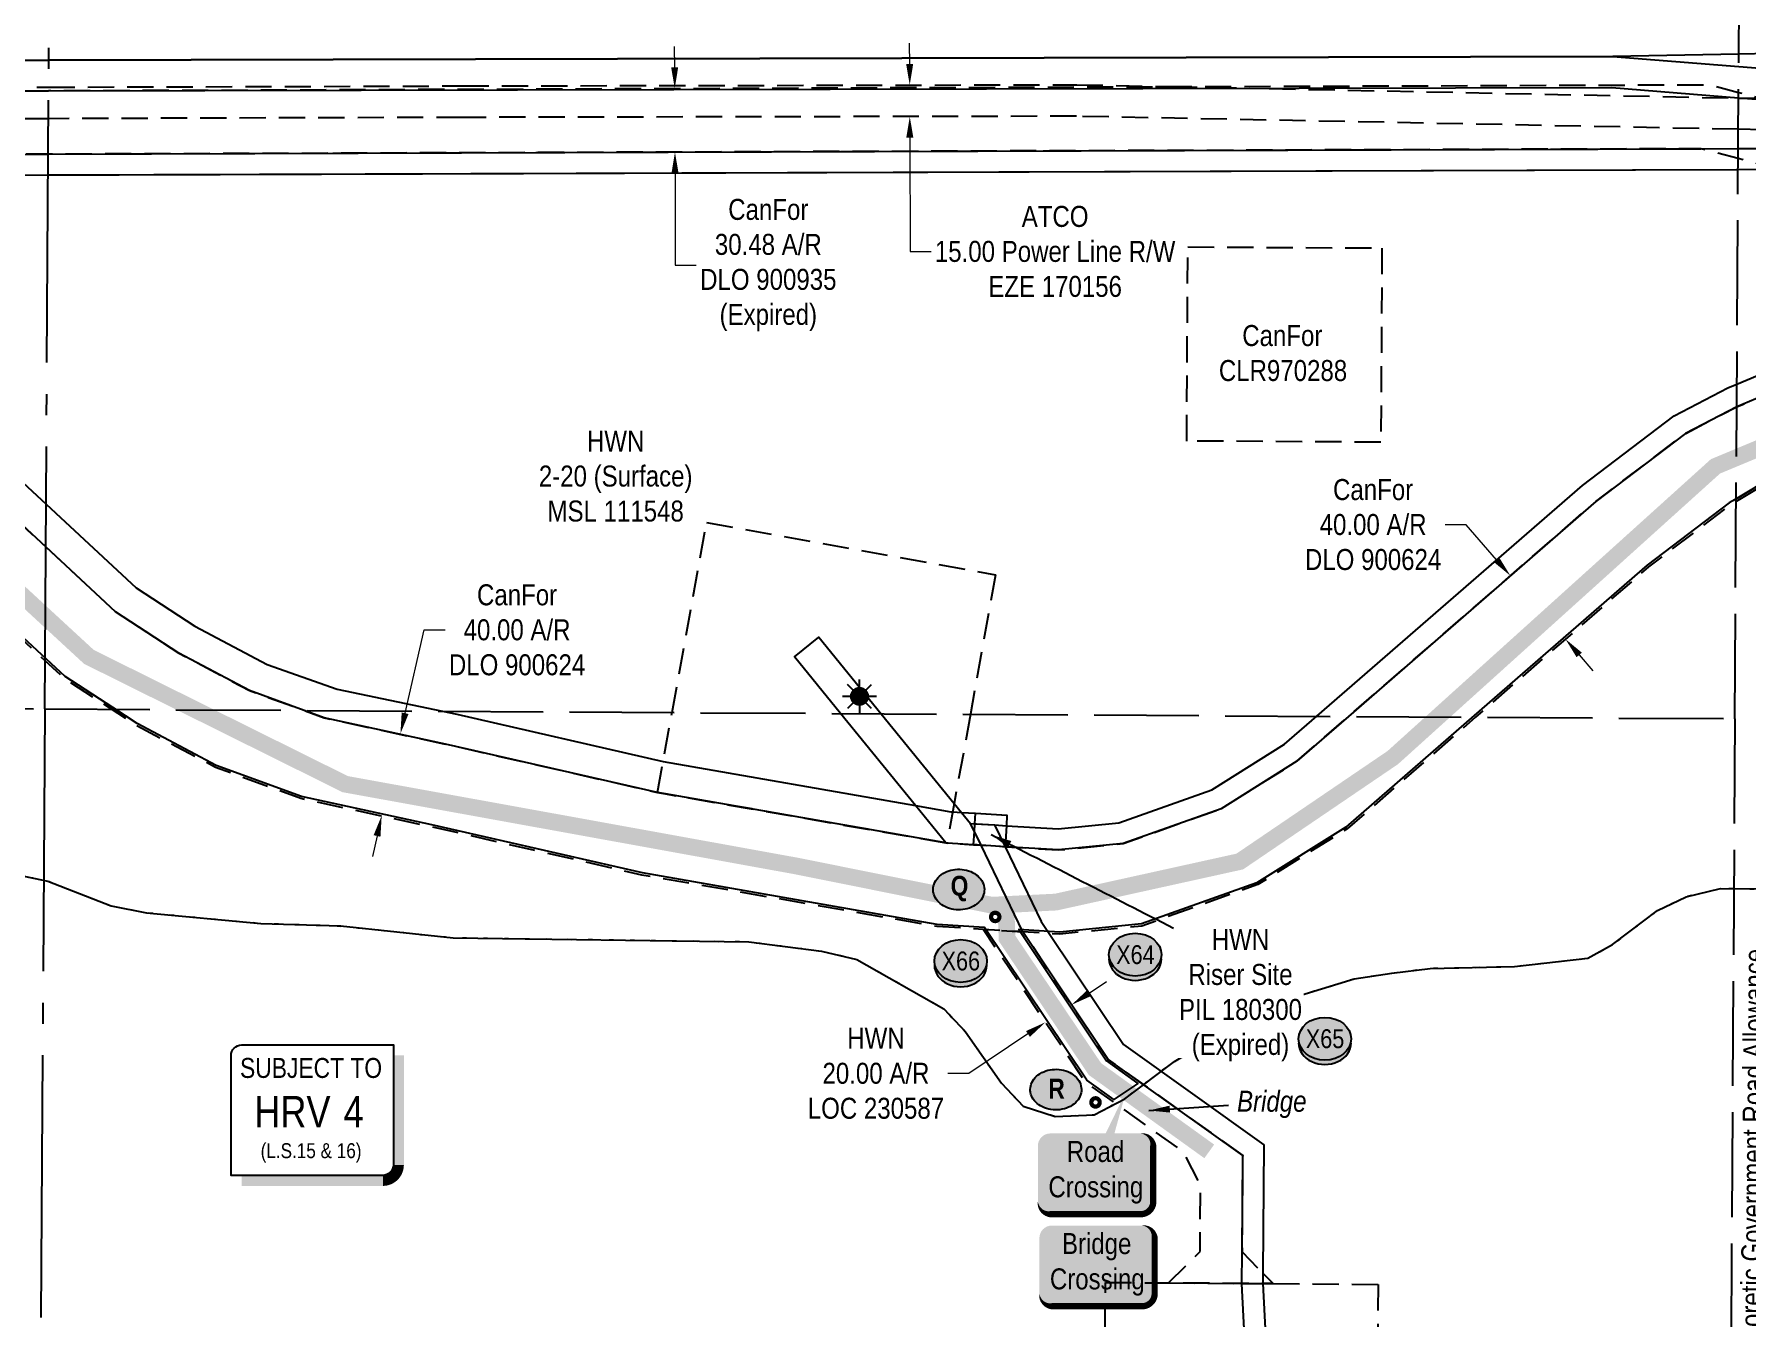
# Model space of a CAD drawing. Extents: x 456630 to 490274, y 6043290 to 6049977.
# Drawn here: x 471387 to 472203, y 6043978 to 6044590 of the extents above; entities that cross this region are included whole.
import ezdxf
from ezdxf.enums import TextEntityAlignment as Align

# ---------------------------------------------------------------- set-up
doc = ezdxf.new("R2010")
doc.units = 0
doc.header["$LTSCALE"] = 5
doc.header["$PDMODE"] = 35
doc.header["$PDSIZE"] = 5
for name, pattern in [('foc-ACCESSROAD', [3.75, 2.5, -1.25]), ('foc-FLOWLINE', [3.75, 2.5, -1.25]), ('foc-QUARTERLINE', [33, 25, -3, 2, -3]), ('foc-UNSURVEYED', [12.5, 10, -2.5]), ('foc-WHEELTRACKS', [2, 0.4, -1.6])]:
    doc.linetypes.add(name, pattern=pattern)
doc.layers.get('Defpoints').update_dxf_attribs({"color": 9})
for name, color, linetype, lineweight in [('AS-GENERAL', 48, 'Continuous', 18), ('F-AR-T', 190, 'Continuous', 9), ('F-EZE-T', 190, 'Continuous', 9), ('F-WS-T', 190, 'Continuous', 9)]:
    doc.layers.add(name, color=color, linetype=linetype, lineweight=lineweight)
for name, color, linetype in [('AS-ROADS', 254, 'Continuous'), ('CG-NOTES', 7, 'Continuous'), ('CTW', 7, 'Continuous'), ('F-AR', 190, 'foc-ACCESSROAD'), ('F-EZE', 190, 'foc-FLOWLINE'), ('F-RW', 190, 'Continuous'), ('F-WS', 190, 'foc-ACCESSROAD'), ('F-WS-S', 190, 'Continuous'), ('L-QSEC', 8, 'foc-QUARTERLINE'), ('L-ROAD-T', 7, 'Continuous'), ('L-USEC', 7, 'foc-UNSURVEYED'), ('P-CROSSINGS', 250, 'Continuous'), ('P-PROPOSED', 10, 'Continuous'), ('T-WATER-P3', 160, 'foc-WHEELTRACKS'), ('T-WATER-T', 170, 'Continuous')]:
    doc.layers.add(name, color=color, linetype=linetype)
doc.styles.add('80', font='ARIALN.TTF', dxfattribs={"height": 10})
doc.styles.add('80CG', font='ARIALN.TTF', dxfattribs={"height": 10})
doc.styles.add('80L', font='ARIALN.TTF', dxfattribs={"height": 10})
doc.styles.add('BOLD', font='ARIALNB.TTF')
doc.styles.add('Crossing', font='ARIALN.TTF', dxfattribs={"height": 10})
doc.styles.add('foc-LtypeFont', font='ARIALN.TTF', dxfattribs={"height": 7.35})
doc.styles.add('HRV', font='ARIALN.TTF', dxfattribs={"height": 3})
doc.linetypes.add('foc-TOPO-flowdirection-NOLINE', pattern='A,0,[">",foc-LtypeFont,S=0.3,R=0,X=0,Y=-0.945],-20,[">",foc-LtypeFont,S=0.3,R=0,X=0,Y=-0.945],0', length=20)
doc.dimstyles.new('Compass 5 000', dxfattribs={"dimscale": 5, "dimtxt": 9, "dimasz": 2, "dimexe": 0.2, "dimexo": 0.0625, "dimgap": 0.5, "dimtad": 0, "dimtih": 1, "dimtoh": 1, "dimzin": 0, "dimdsep": 46, "dimtxsty": '80CG', "dimcen": 0.1, "dimse1": 1, "dimse2": 1, "dimclrd": 256, "dimclrt": 256, "dimaunit": 1, "dimadec": 4, "dimazin": 0, "dimtfac": 0.06, "dimtofl": 0, "dimtmove": 0, "dimatfit": 1, "dimfxl": 0.2, "dimtolj": 1, "dimtzin": 0, "dimlwd": -1, "dimarcsym": 0})

# ---------------------------------------------------------------- blocks, each defined once
blk = doc.blocks.new('HRV')
blk.add_lwpolyline([(-35.14, 31.6), (37.21, 31.6), (37.21, -25.54, -0.414214), (32.21, -30.54), (-40.14, -30.54), (-40.14, 26.6, -0.414214)], format="xyb", close=True)
at = {"const_width": 5, "flags": 128}
blk.add_lwpolyline([(-35.14, -33.04), (32.21, -33.04, 0.414214), (39.71, -25.54), (39.71, 26.6)], format="xyb", dxfattribs=at)
at = {"style": '80L'}
blk.add_text('SUBJECT TO', height=9.5, dxfattribs=at).set_placement((-2.01, 13.06), align=Align.BOTTOM_CENTER)
blk.add_attdef('(N.W.1/4 00)', text='', height=7.12, dxfattribs=at).set_placement((-2.01, -24.45), align=Align.BOTTOM_CENTER)
at = {"layer": 'CTW', "color": 3, "style": 'HRV'}
blk.add_text('HRV', height=15, dxfattribs=at).set_placement((-10.88, -0.18), align=Align.MIDDLE_CENTER)
blk.add_attdef('0', text='', height=15, dxfattribs=at).set_placement((18.28, -0.18), align=Align.MIDDLE_CENTER)
blk = doc.blocks.new('AA')
at = {"const_width": 4}
blk.add_lwpolyline([(-1, 0, 1), (1, 0, 1)], format="xyb", close=True, dxfattribs=at)
blk.add_circle((0, 0), 2)
blk = doc.blocks.new('Route_Letters')
h = blk.add_hatch(color=255)
h.dxf.hatch_style = 1
edge = h.paths.add_edge_path()
edge.add_ellipse((-0.12, 0.46), major_axis=(-11.97, 0), ratio=0.789318, start_angle=0, end_angle=360)
at = {"color": 5}
blk.add_open_spline([(-12.34, 0.46), (-12.34, -0.25), (-12.24, -0.97), (-11.72, -2.79), (-11.14, -3.88), (-9.56, -5.81), (-8.54, -6.66), (-6.22, -8.02), (-4.9, -8.54), (-2.12, -9.17), (-0.66, -9.3), (2.22, -9.13), (3.64, -8.84), (6.27, -7.89), (7.48, -7.22), (9.54, -5.6), (10.38, -4.64), (11.6, -2.54), (11.97, -1.4), (12.18, 0.91), (12.02, 2.08), (11.2, 4.3), (10.54, 5.35), (8.8, 7.2), (7.72, 7.99), (5.29, 9.24), (3.93, 9.68), (1.11, 10.18), (-0.35, 10.23), (-3.22, 9.91), (-4.61, 9.55), (-7.16, 8.47), (-8.32, 7.75), (-10.24, 6.02), (-11, 5.02), (-12.05, 2.86), (-12.32, 1.7), (-12.34, 0.52), (-12.34, 0.49), (-12.34, 0.46)], degree=3, knots=[0, 0, 0, 0, 0.219529, 0.219529, 0.575727, 0.575727, 0.931924, 0.931924, 1.288121, 1.288121, 1.644318, 1.644318, 2.000515, 2.000515, 2.356712, 2.356712, 2.712909, 2.712909, 3.069107, 3.069107, 3.425304, 3.425304, 3.781501, 3.781501, 4.137698, 4.137698, 4.493895, 4.493895, 4.850092, 4.850092, 5.20629, 5.20629, 5.562487, 5.562487, 5.918684, 5.918684, 6.274881, 6.274881, 6.283185, 6.283185, 6.283185, 6.283185], dxfattribs=at)
at = {"color": 14, "style": 'BOLD'}
blk.add_attdef('A', text='', height=9.5, dxfattribs=at).set_placement((0.22, 0.98), align=Align.MIDDLE)
blk = doc.blocks.new('*D818')
at = {"layer": 'Defpoints', "color": 0, "transparency": 16777216}
for p in [(471606.95, 6044246.11), (471552.45, 6044217.56), (471598.03, 6044207.14)]:
    blk.add_point(p, dxfattribs=at)
at = {"layer": 'F-AR-T', "transparency": 16777216}
for p, q in [((471563.6, 6044266.28), (471572.68, 6044305.97)), ((471572.68, 6044305.97), (471582.68, 6044305.97)), ((471550.23, 6044207.82), (471548, 6044198.07))]:
    blk.add_line(p, q, dxfattribs=at)
for points in [[(471561.97, 6044266.65), (471565.22, 6044265.91), (471561.37, 6044256.53)], [(471548.6, 6044208.19), (471551.85, 6044207.44), (471552.45, 6044217.56)]]:
    blk.add_solid(points, dxfattribs=at)
at = {"layer": 'F-AR-T', "transparency": 16777216, "insert": (471616.95, 6044305.97), "char_height": 10, "attachment_point": 5, "style": '80CG'}
blk.add_mtext('\\A1;CanFor\\P40.00 A/R\\PDLO 900624', dxfattribs=at)
blk = doc.blocks.new('*D819')
at = {"layer": 'Defpoints', "color": 0, "transparency": 16777216}
for p in [(472100.65, 6044340.8), (472090.28, 6044331.79), (472126.87, 6044310.62)]:
    blk.add_point(p, dxfattribs=at)
at = {"layer": 'F-AR-T', "transparency": 16777216}
for p, q in [((472069.13, 6044356.13), (472059.13, 6044356.13)), ((472083.72, 6044339.34), (472069.13, 6044356.13)), ((472123.07, 6044294.07), (472129.63, 6044286.52))]:
    blk.add_line(p, q, dxfattribs=at)
for points in [[(472084.98, 6044340.43), (472082.47, 6044338.25), (472090.28, 6044331.79)], [(472124.32, 6044295.16), (472121.81, 6044292.97), (472116.51, 6044301.61)]]:
    blk.add_solid(points, dxfattribs=at)
at = {"layer": 'F-AR-T', "transparency": 16777216, "insert": (472024.86, 6044356.13), "char_height": 10, "attachment_point": 5, "style": '80CG'}
blk.add_mtext('\\A1;CanFor\\P40.00 A/R\\PDLO 900624', dxfattribs=at)
blk = doc.blocks.new('*D836')
at = {"layer": 'Defpoints', "color": 0, "transparency": 16777216}
for p in [(471715.78, 6044564.09), (471692.18, 6044533.65), (471715.88, 6044533.73)]:
    blk.add_point(p, dxfattribs=at)
at = {"layer": 'F-AR-T', "transparency": 16777216}
for p, q in [((471692.05, 6044574.01), (471692.01, 6044584.01)), ((471692.21, 6044523.65), (471692.36, 6044479.84)), ((471692.36, 6044479.84), (471702.36, 6044479.84))]:
    blk.add_line(p, q, dxfattribs=at)
for points in [[(471693.71, 6044574.02), (471690.38, 6044574), (471692.08, 6044564.01)], [(471693.88, 6044523.66), (471690.55, 6044523.65), (471692.18, 6044533.65)]]:
    blk.add_solid(points, dxfattribs=at)
at = {"layer": 'F-AR-T', "transparency": 16777216, "insert": (471736.67, 6044479.84), "char_height": 10, "attachment_point": 5, "style": '80CG'}
blk.add_mtext('\\A1;CanFor\\P30.48 A/R\\PDLO 900935\\P(Expired)', dxfattribs=at)
blk = doc.blocks.new('*D840')
at = {"layer": 'Defpoints', "color": 0, "transparency": 16777216}
for p in [(471882.43, 6044125.48), (471868.71, 6044119.02), (471869.96, 6044117.15)]:
    blk.add_point(p, dxfattribs=at)
at = {"layer": 'F-AR-T', "transparency": 16777216}
for p, q in [((471889.49, 6044132.91), (471897.81, 6044138.46)), ((471860.4, 6044113.47), (471832.26, 6044094.66)), ((471832.26, 6044094.66), (471822.26, 6044094.66))]:
    blk.add_line(p, q, dxfattribs=at)
for points in [[(471888.57, 6044134.29), (471890.42, 6044131.52), (471881.18, 6044127.35)], [(471859.47, 6044114.85), (471861.32, 6044112.08), (471868.71, 6044119.02)]]:
    blk.add_solid(points, dxfattribs=at)
at = {"layer": 'F-AR-T', "transparency": 16777216, "insert": (471787.96, 6044094.66), "char_height": 10, "attachment_point": 5, "style": '80CG'}
blk.add_mtext('\\A1;HWN\\P20.00 A/R\\PLOC 230587', dxfattribs=at)
blk = doc.blocks.new('*D696')
at = {"layer": 'Defpoints', "color": 0, "transparency": 16777216}
for p in [(471824.94, 6044565.62), (471804.07, 6044550.59), (471824.97, 6044550.63)]:
    blk.add_point(p, dxfattribs=at)
at = {"layer": 'F-EZE-T', "transparency": 16777216}
for p, q in [((471804.03, 6044575.58), (471804.01, 6044585.58)), ((471804.09, 6044540.59), (471804.19, 6044486.27)), ((471804.19, 6044486.27), (471814.19, 6044486.27))]:
    blk.add_line(p, q, dxfattribs=at)
for points in [[(471805.69, 6044575.58), (471802.36, 6044575.58), (471804.05, 6044565.58)], [(471805.76, 6044540.59), (471802.42, 6044540.59), (471804.07, 6044550.59)]]:
    blk.add_solid(points, dxfattribs=at)
at = {"layer": 'F-EZE-T', "transparency": 16777216, "insert": (471873.33, 6044486.27), "char_height": 10, "attachment_point": 5, "style": '80CG'}
blk.add_mtext('\\A1;ATCO\\P15.00 Power Line R/W\\PEZE 170156', dxfattribs=at)
blk = doc.blocks.new('GAS')
h = blk.add_hatch(color=255)
h.dxf.hatch_style = 1
edge = h.paths.add_edge_path()
edge.add_arc((0, 0), 0.9, 0, 360)
for p, q in [((-0.81, 0), (-1.62, 0)), ((-0.57, 0.57), (-1.14, 1.14)), ((0, 0.81), (0, 1.62)), ((0.57, 0.57), (1.14, 1.14)), ((1.62, 0), (0.81, 0)), ((-0.57, -0.57), (-1.14, -1.14)), ((0, -0.81), (0, -1.62)), ((1.14, -1.14), (0.57, -0.57))]:
    blk.add_line(p, q)
blk.add_circle((0, 0), 0.8)
blk = doc.blocks.new('*U965')
h = blk.add_hatch(color=59)
edge = h.paths.add_edge_path()
edge.add_line((-21.5, -20), (21.5, -20))
edge.add_arc((21.5, -14), 6, 270, 360)
edge.add_line((27.5, -14), (27.5, 12.5))
edge.add_arc((21.5, 12.5), 6, 0, 90)
edge.add_line((21.5, 18.5), (-21.5, 18.5))
edge.add_arc((-21.5, 12.5), 6, 90, 180)
edge.add_line((-27.5, 12.5), (-27.5, -14))
edge.add_arc((-21.5, -14), 6, 180, 270)
at = {"color": 1, "flags": 128}
blk.add_lwpolyline([(14.53, 38.54, 0, 7.5, 0), (0, 0, 0, 0, 0)], format="xyseb", dxfattribs=at)
blk.add_lwpolyline([(-21.5, -20, 3, 3, 0), (21.5, -20, 3, 3, 0.414214), (27.5, -14, 3, 3, 0), (27.5, 12.5, 3, 0, 0.414214), (21.5, 18.5, 0, 0, 0), (-21.5, 18.5, 0, 0, 0.414214), (-27.5, 12.5, 0, 0, 0), (-27.5, -14, 0, 3, 0.414214)], format="xyseb", close=True, dxfattribs=at)
at = {"color": 1, "style": '80'}
blk.add_attdef('ENTER_TEXT_001', (-35.99, -5), '', height=10, dxfattribs=at)
blk = doc.blocks.new('xing2')
h = blk.add_hatch(color=50)
h.dxf.hatch_style = 1
edge = h.paths.add_edge_path()
edge.add_ellipse((0, 0), major_axis=(-12.5, 0), ratio=0.816297, start_angle=0, end_angle=360)
h = blk.add_hatch(color=250)
h.dxf.hatch_style = 1
edge = h.paths.add_edge_path()
edge.add_ellipse((0, -2.05), major_axis=(-12.5, 0), ratio=0.816297, start_angle=0, end_angle=180)
edge.add_line((12.5, -2.05), (12.5, 0))
edge.add_ellipse((0, 0), major_axis=(-12.5, 0), ratio=0.816297, start_angle=0, end_angle=180, ccw=False)
edge.add_line((-12.5, 0), (-12.5, -2.05))
at = {"color": 250}
blk.add_ellipse((0, 0), major_axis=(-12.5, 0), ratio=0.816297, dxfattribs=at)
blk.add_ellipse((0, -2.05), major_axis=(-12.5, 0), ratio=0.816297, start_param=0, end_param=3.141593, dxfattribs=at)
at = {"color": 250, "style": 'Crossing'}
blk.add_attdef('CROSSING', text='', height=9, dxfattribs=at).set_placement((0.09, 0.02), align=Align.MIDDLE_CENTER)
at = {"color": 250, "style": 'Crossing', "flags": 1}
for tag, p in [('OWNER', (0.09, -12.49)), ('DESCRIPTION', (0.09, -25.77)), ('LOCATION', (0.09, -39.3)), ('DWG_REF', (0.09, -52.84))]:
    blk.add_attdef(tag, text='', height=9, dxfattribs=at).set_placement(p, align=Align.MIDDLE_CENTER)
blk = doc.blocks.new('*U948')
h = blk.add_hatch(color=254)
edge = h.paths.add_edge_path()
edge.add_line((-21.5, -20), (21.5, -20))
edge.add_arc((21.5, -14), 6, 270, 360)
edge.add_line((27.5, -14), (27.5, 12.5))
edge.add_arc((21.5, 12.5), 6, 0, 90)
edge.add_line((21.5, 18.5), (-21.5, 18.5))
edge.add_arc((-21.5, 12.5), 6, 90, 180)
edge.add_line((-27.5, 12.5), (-27.5, -14))
edge.add_arc((-21.5, -14), 6, 180, 270)
at = {"color": 160, "flags": 128}
blk.add_lwpolyline([(-21.5, -20, 3, 3, 0), (21.5, -20, 3, 3, 0.414214), (27.5, -14, 3, 3, 0), (27.5, 12.5, 3, 0, 0.414214), (21.5, 18.5, 0, 0, 0), (-21.5, 18.5, 0, 0, 0.414214), (-27.5, 12.5, 0, 0, 0), (-27.5, -14, 0, 3, 0.414214)], format="xyseb", close=True, dxfattribs=at)
at = {"color": 160, "style": '80'}
blk.add_attdef('ENTER_TEXT_001', (-26.85, -4.92), '', height=10, dxfattribs=at)

msp = doc.modelspace()

# ---------------------------------------------------------------- linework, layer by layer
at = {"layer": 'AS-GENERAL', "const_width": 5, "flags": 128}
msp.add_lwpolyline([(471898.396, 6044092.712), (471919.905, 6044076.364)], dxfattribs=at)
at = {"layer": 'AS-ROADS', "const_width": 7.996, "flags": 128}
for points in [[(472256.642, 6044412.51), (472188, 6044383.92), (472034.219, 6044245.142), (471961.318, 6044195.626), (471873.739, 6044176.307), (471843.238, 6044174.797), (471749.922, 6044193.513), (471535.036, 6044232.499), (471412.928, 6044293.134), (471330.997, 6044368.73), (471244.077, 6044450.86), (471181.053, 6044486.296), (471128.271, 6044501.258), (470847.449, 6044468.354), (470781.288, 6044466.5), (470707.28, 6044467.075), (470608.339, 6044436.138), (470404.641, 6044318.366)], [(471849.84, 6044175.124), (471850.446, 6044158.981), (471892.318, 6044096.717), (471946.773, 6044057.511)]]:
    msp.add_lwpolyline(points, dxfattribs=at)
at = {"layer": 'F-AR', "flags": 128}
for points in [[(478621.092, 6044349.548), (478478.515, 6044363.881), (478362.746, 6044384.204), (478329.93, 6044393.425), (478107.278, 6044479.607), (477916.36, 6044502.989), (477879.686, 6044507.481), (477818.736, 6044509.606), (477627.445, 6044505.431), (477472.128, 6044475.453), (477414.554, 6044474.469), (477344.675, 6044476.632), (477197.349, 6044487.875), (477177.416, 6044489.398), (477120.943, 6044493.726), (477090.794, 6044496.03), (477067.347, 6044497.821), (476931.804, 6044495.787), (476285.568, 6044514.147), (476263.594, 6044514.766), (476253.598, 6044515.055), (476184.533, 6044517.017), (476151.845, 6044514.824), (476146.858, 6044514.49), (476133.208, 6044513.574), (476032.723, 6044506.833), (476002.368, 6044496.973), (475983.233, 6044490.758), (475756.223, 6044417.027), (475665.822, 6044401.547), (475592.499, 6044401.002), (475492.596, 6044419.69), (475489.812, 6044420.937), (475459.723, 6044434.418), (475385.845, 6044467.518), (475271.835, 6044507.952), (475190.53, 6044519.565), (475140.274, 6044518.931), (475123.457, 6044518.717), (475120.03, 6044518.675), (475108.666, 6044518.532), (475103.701, 6044518.543), (475089.357, 6044518.611), (475078.177, 6044518.725), (474654.872, 6044522.958), (474420.659, 6044525.299), (474404.494, 6044525.461), (474228.105, 6044527.225), (473859.629, 6044527.002), (473829.468, 6044526.985), (473739.445, 6044526.93), (473720.786, 6044536.956), (473719.059, 6044536.956), (473596.1, 6044536.874), (473588.093, 6044536.868), (473585.267, 6044536.868), (473581.884, 6044536.866), (473566.879, 6044536.852), (473563.055, 6044536.854), (473425.64, 6044536.767), (473410.666, 6044536.758), (473382.176, 6044536.74), (473372.132, 6044536.733), (473362.277, 6044536.728), (473359.16, 6044536.728), (473349.102, 6044536.722), (473339.053, 6044536.715), (473318.775, 6044536.701), (473318.764, 6044550.183), (473318.752, 6044565.176), (473318.75, 6044567.17), (473329.585, 6044567.198), (473339.869, 6044567.203), (473349.892, 6044567.207), (473359.14, 6044567.218), (473359.95, 6044567.212), (473369.177, 6044567.168), (473379.225, 6044567.088), (473410.859, 6044566.901), (473425.846, 6044566.814), (473665.393, 6044566.908), (473426.485, 6044696.165), (473289.622, 6044724.346), (473288.427, 6044724.515), (473210.676, 6044704.54), (473031.893, 6044660.163), (473024.953, 6044658.567), (472896.224, 6044628.965), (472858.059, 6044617.316), (472853.502, 6044615.613), (472799.801, 6044595.556), (472763.998, 6044582.181), (472722.826, 6044566.804), (472719.17, 6044565.438), (472707.863, 6044561.214), (472689.153, 6044554.226), (472665.057, 6044545.227), (472628.903, 6044531.724), (472622.464, 6044529.33), (472337.632, 6044423.424), (472243.934, 6044388.101), (472228.075, 6044382.397), (472215.784, 6044377.976), (472197.824, 6044367.249), (472195.137, 6044365.643), (472156.147, 6044336.06), (472073.668, 6044264.387), (472012.425, 6044211.174), (471969.911, 6044184.607), (471914.649, 6044164.876), (471875.631, 6044161.023), (471870.489, 6044161.338), (471857.944, 6044162.12), (471839.134, 6044163.287), (471817.001, 6044164.671), (471676.473, 6044189.196), (471576.039, 6044212.169), (471513.903, 6044225.637), (471473.237, 6044240.445), (471435.463, 6044260.451), (471423.705, 6044268.148), (471400.932, 6044283.057), (471392.026, 6044291.315), (471266.427, 6044407.775), (471220.721, 6044445.167), (471187.953, 6044463.844), (471159.329, 6044474.129), (471122.93, 6044479.892), (471084.276, 6044480.193), (471024.179, 6044475.755), (470885.747, 6044460.646), (470874.126, 6044459.378), (470870.332, 6044458.956), (470866.419, 6044458.537), (470859.639, 6044457.797), (470839.406, 6044455.589), (470835.169, 6044455.385), (470824.936, 6044454.892), (470733.186, 6044450.467), (470694.91, 6044444.812), (470638.253, 6044428.04), (470597.494, 6044410.56), (470582.407, 6044404.089), (470567.239, 6044395.65), (470404.895, 6044305.322), (470343.586, 6044281.532), (470309.959, 6044274.564), (470240.495, 6044260.191), (470116.886, 6044244.869), (470012.927, 6044239.452), (469907.579, 6044238.011), (469842.717, 6044247.2), (469801.151, 6044260.282), (469767.298, 6044277.711), (469761.483, 6044280.705), (469761.163, 6044280.955), (469663.716, 6044357.192), (469596.473, 6044402.055), (469560.782, 6044417.701), (469463.401, 6044444.996), (469264.418, 6044490.822), (469254.03, 6044493.215), (469248.854, 6044494.407), (469238.502, 6044496.792), (469225.881, 6044499.699), (469217.246, 6044501.688), (469210.365, 6044503.096), (469194.876, 6044506.267), (469118.949, 6044521.806), (469065.086, 6044524.419), (468967.494, 6044522.957), (468937.332, 6044522.505), (468803.481, 6044520.499), (468504.324, 6044520.1), (468496.272, 6044520.09), (468481.174, 6044520.068), (468431.092, 6044520.003), (468302.71, 6044520.134), (468205.609, 6044517.541), (468195.361, 6044517.267), (468191.263, 6044517.158), (468175.739, 6044516.743), (468171.331, 6044516.492), (468168.252, 6044516.316), (468161.337, 6044516.01), (468131.964, 6044514.247), (468097.387, 6044512.275), (468061.947, 6044510.253), (468050.316, 6044509.59), (467979.021, 6044505.524), (467935.344, 6044506.423), (467891.837, 6044512.105), (467830.683, 6044531.542), (467773.431, 6044560.832), (467719.513, 6044596.312), (467712.92, 6044600.648), (467710.283, 6044602.385), (467695.329, 6044612.223), (467339.048, 6044846.69), (467309.027, 6044866.446), (467064.989, 6045027.043), (466952.716, 6045102.247), (466572.241, 6045357.139), (466507.607, 6045398.502), (466331.346, 6045511.299), (466278.656, 6045536.106), (466222.446, 6045553.646), (466103.725, 6045576.987), (465963.32, 6045599.278), (465882.57, 6045605.772), (465714.057, 6045611.446), (465683.904, 6045612.462), (465583.938, 6045615.831), (465572.855, 6045616.202), (465522.515, 6045616.962), (464878.86, 6045626.698), (464515.072, 6045632.199), (464083.839, 6045636.725), (464053.681, 6045637.041), (463317.021, 6045644.773), (463248.594, 6045645.864), (462453.591, 6045658.536), (462442.182, 6045658.718), (462423.435, 6045659.064), (461913.94, 6045668.471), (461810.044, 6045675.483), (461618.706, 6045709.221), (461526.237, 6045725.525), (461466.342, 6045739.834), (461409.108, 6045767.309), (461352.309, 6045802.76), (461318.979, 6045829.528), (461231.779, 6045914.809), (461190.519, 6045951.291), (461156.109, 6045981.721), (461099.872, 6046031.463), (461077.963, 6046047.301), (461026.312, 6046078.007), (460898.663, 6046141.95), (460827.602, 6046175.645), (460807.496, 6046185.179), (460797.552, 6046188.691), (460249.033, 6046382.434), (460148.582, 6046414.806), (460099.588, 6046423.64), (460050.359, 6046428.709), (459994.562, 6046429.056), (459773.875, 6046430.428), (459729.022, 6046432.585), (459685.854, 6046444.031), (459646.574, 6046465.313), (459625.177, 6046483.098), (459622.176, 6046485.592), (459611.502, 6046494.361), (459606.812, 6046498.362), (459607.56, 6046498.982), (459622.127, 6046511.008), (459637.195, 6046525.102), (459641.888, 6046521.194), (459652.559, 6046512.324), (459655.336, 6046510.016), (459669.091, 6046498.583), (459700.708, 6046481.454), (459707.368, 6046479.688), (459735.175, 6046472.34), (459774.96, 6046470.4), (459823.646, 6046470.097), (459925.381, 6046469.465), (459932.458, 6046469.421), (459936.768, 6046469.394), (459942.957, 6046469.356), (459994.91, 6046469.033), (460052.536, 6046468.675), (460105.19, 6046463.254), (460157.155, 6046453.884), (460158.304, 6046453.677), (460261.824, 6046420.316), (460797.913, 6046230.963), (460822.759, 6046222.187), (460827.977, 6046219.713), (460916.183, 6046177.888), (461045.505, 6046113.108), (461099.932, 6046080.751), (461124.886, 6046062.712), (461216.997, 6045981.245), (461251.406, 6045950.816), (461259.016, 6045944.093), (461345.536, 6045859.476), (461375.492, 6045835.418), (461428.401, 6045802.394), (461479.79, 6045777.726), (461534.36, 6045764.688), (461619.044, 6045749.756), (461814.875, 6045715.227), (461915.656, 6045708.426), (462423.761, 6045699.044), (462442.87, 6045698.692), (462453.917, 6045698.515), (463248.913, 6045685.843), (463317.549, 6045684.749), (463702.444, 6045680.703), (463732.663, 6045680.385), (464053.993, 6045677.019), (464084.151, 6045676.703), (464515.596, 6045672.175), (464879.165, 6045666.676), (465143.009, 6045662.68), (465152.923, 6045662.53), (465153.331, 6045662.524), (465182.584, 6045662.08), (465183.003, 6045662.073), (465573.803, 6045656.171), (465684.201, 6045652.454), (465714.354, 6045651.439), (465884.808, 6045645.7), (465933.897, 6045641.752), (465954.122, 6045640.125), (465968.064, 6045639.004), (466110.718, 6045616.357), (466232.285, 6045592.456), (466293.194, 6045573.45), (466350.716, 6045546.368), (466507.95, 6045445.747), (466594.144, 6045390.588), (466745.816, 6045288.977), (466762.721, 6045277.652), (467025.394, 6045101.681), (467087.104, 6045060.349), (467309.365, 6044914.084), (467339.385, 6044894.327), (467728.301, 6044638.386), (467743.255, 6044628.546), (467745.892, 6044626.81), (467752.485, 6044622.473), (467793.584, 6044595.429), (467845.945, 6044568.641), (467900.55, 6044551.287), (467938.354, 6044546.349), (467978.293, 6044545.527), (468024.119, 6044548.14), (468035.75, 6044548.803), (468071.187, 6044550.825), (468112.757, 6044553.196), (468131.041, 6044554.239), (468132.24, 6044554.307), (468153.563, 6044555.523), (468157.43, 6044555.828), (468161.336, 6044556.263), (468167.473, 6044556.317), (468171.313, 6044556.536), (468174.345, 6044556.709), (468303.293, 6044560.119), (468430.81, 6044559.982), (468465.902, 6044560.029), (468485.905, 6044560.056), (468487.2, 6044560.057), (468502.551, 6044560.077), (468510.737, 6044560.088), (468803.155, 6044560.478), (468937.6, 6044562.493), (468967.763, 6044562.945), (469065.756, 6044564.413), (469123.955, 6044561.589), (469189.86, 6044548.101), (469205.381, 6044544.699), (469210.287, 6044543.92), (469220.837, 6044541.761), (469225.742, 6044540.757), (469232.158, 6044539.28), (469233.443, 6044538.984), (469243.805, 6044536.597), (469253.746, 6044534.307), (469259.321, 6044533.224), (469473.288, 6044483.745), (469574.269, 6044455.441), (469615.74, 6044437.26), (469687.161, 6044389.61), (469761.493, 6044331.457), (469783.141, 6044314.521), (469816.413, 6044297.391), (469851.582, 6044286.323), (469910.125, 6044278.03), (470011.614, 6044279.417), (470113.383, 6044284.719), (470233.973, 6044299.668), (470332.224, 6044320.007), (470387.864, 6044341.598), (470564.763, 6044440.023), (470567.529, 6044441.21), (470597.772, 6044454.18), (470624.653, 6044465.708), (470686.271, 6044483.949), (470729.292, 6044490.305), (470808.667, 6044494.132), (470830.849, 6044495.202), (470836.271, 6044495.464), (470841.127, 6044495.993), (470865.943, 6044498.701), (470872.415, 6044499.407), (470876.603, 6044499.853), (470880.122, 6044500.249), (470892.012, 6044501.546), (470961.785, 6044509.162), (471020.537, 6044515.574), (471082.957, 6044520.184), (471126.231, 6044519.847), (471156.853, 6044514.998), (471169.302, 6044513.026), (471204.737, 6044500.296), (471243.436, 6044478.237), (471292.701, 6044437.934), (471392.362, 6044345.525), (471425.647, 6044314.663), (471455.812, 6044294.914), (471489.51, 6044277.067), (471515.465, 6044267.611), (471525.028, 6044264.134), (471584.217, 6044251.304), (471683.929, 6044228.508), (471687.731, 6044227.838), (471821.254, 6044204.513), (471821.823, 6044204.425), (471834.497, 6044203.636), (471836.144, 6044203.534), (471838.021, 6044203.415), (471849.462, 6044202.702), (471874.97, 6044201.134), (471905.821, 6044204.176), (471952.393, 6044220.804), (471988.57, 6044243.411), (472013.114, 6044264.733), (472130.92, 6044367.104), (472173.652, 6044399.527), (472198.095, 6044412.291), (472228.331, 6044424.911), (472229.428, 6044425.37), (472324.11, 6044461.047), (472388.795, 6044485.098), (472520.129, 6044533.932), (472525.69, 6044535.998), (472542.901, 6044542.398), (472562.284, 6044549.453), (472585.909, 6044558.391), (472592.401, 6044560.623), (472615.177, 6044569.274), (472636.706, 6044577.314), (472672.536, 6044590.696), (472726.218, 6044610.747), (472845.216, 6044655.196), (472885.896, 6044667.613), (473022.597, 6044699.048), (473025.193, 6044699.692), (473200.886, 6044743.302), (473287.425, 6044765.536), (473440.117, 6044734.159), (473749.357, 6044566.947), (473829.694, 6044566.989), (473859.855, 6044567.008), (474228.29, 6044567.23), (474351.252, 6044566), (474378.468, 6044565.729), (474421.057, 6044565.307), (474437.185, 6044565.147), (474655.091, 6044562.999), (475108.206, 6044558.523), (475109.282, 6044558.532), (475128.812, 6044558.79), (475140.12, 6044558.934), (475143.548, 6044558.974), (475192.998, 6044559.606), (475281.483, 6044546.949), (475400.705, 6044504.667), (475459.954, 6044478.12), (475490.043, 6044464.638), (475504.583, 6044458.123), (475596.033, 6044441.011), (475662.25, 6044441.498), (475746.6, 6044455.938), (476025.056, 6044546.381), (476143.581, 6044554.353), (476148.588, 6044554.56), (476183.806, 6044557.031), (476237.789, 6044555.497), (476254.302, 6044555.031), (476261.439, 6044554.83), (476264.299, 6044554.745), (476285.771, 6044554.135), (476932.029, 6044535.774), (477068.574, 6044537.823), (477090.991, 6044536.11), (477121.14, 6044533.807), (477346.82, 6044516.564), (477414.833, 6044514.458), (477467.959, 6044515.367), (477623.19, 6044545.329), (477819.006, 6044549.6), (477882.821, 6044547.375), (477916.551, 6044543.243), (478117.075, 6044518.685), (478342.582, 6044431.397), (478371.608, 6044423.243), (478483.871, 6044403.53), (478621.276, 6044389.711), (478721.231, 6044379.659), (478751.377, 6044376.627), (478768.899, 6044374.865), (478791.642, 6044372.578), (478854.731, 6044366.233), (478874.651, 6044364.23), (478885.291, 6044363.16), (479004.406, 6044356.061), (479140.348, 6044352.497), (479558.865, 6044342.117), (479612.893, 6044340.778), (479672.061, 6044342.524), (479689.77, 6044345.374), (479770.264, 6044365.909), (479813.311, 6044369.957), (480063.807, 6044376.297), (480151.821, 6044376.347), (480182.946, 6044374.913), (480325.53, 6044362.206), (480376.657, 6044355.979), (480406.792, 6044352.31), (480509.807, 6044339.764), (480578.638, 6044322.967), (480600.272, 6044317.688), (480638.741, 6044308.3), (480737.668, 6044288.18), (481062.958, 6044272.039), (481204.483, 6044271.574), (481280.09, 6044271.327), (481364.367, 6044266.574), (481442.53, 6044258.117), (481484.966, 6044250.167), (481555.391, 6044228.185), (481555.91, 6044228.183), (481593.815, 6044206.251), (481646.101, 6044168.302), (481648.653, 6044166.451), (481657.792, 6044158.206), (481696.172, 6044123.583), (481727.64, 6044089.09), (482010.045, 6043739.915), (482028.593, 6043716.982), (482040.023, 6043704.382), (482097.181, 6043641.376), (482115.018, 6043627.031), (482135.339, 6043616.067), (482153.966, 6043609.216), (482229.233, 6043592.415), (482339.45, 6043555.479), (482480.921, 6043467.375), (482499.516, 6043458.773), (482521.342, 6043453.843), (482549.792, 6043450.415), (482586.522, 6043456.583), (482603.961, 6043469.752), (482693.853, 6043494.144), (482723.7, 6043502.26), (482746.685, 6043508.51), (482773.469, 6043515.794), (482828.589, 6043535.772), (482828.476, 6043505.794), (482828.448, 6043498.554), (482828.428, 6043493.191), (482784.747, 6043477.417), (482705.632, 6043455.865), (482621.885, 6043433.129), (482604.906, 6043420.336), (482603.783, 6043419.467), (482550.632, 6043409.949), (482514.823, 6043414.307), (482486.575, 6043420.761), (482461.888, 6043432.13), (482446.114, 6043441.952), (482415.732, 6043460.874), (482322.297, 6043519.062), (482218.497, 6043553.849), (482142.661, 6043570.777), (482118.864, 6043579.529), (482092.814, 6043593.584), (482069.68, 6043612.189), (482039.72, 6043645.214), (482009.729, 6043678.273), (481998.221, 6043690.959), (481697.304, 6044063.024), (481667.948, 6044095.201), (481623.45, 6044135.343), (481572.053, 6044172.647), (481551.532, 6044184.438), (481539.804, 6044191.177), (481488.146, 6044207.295), (481475.299, 6044211.304), (481461.236, 6044213.938), (481436.691, 6044218.537), (481395.239, 6044223.022), (481384.429, 6044224.191), (481381.768, 6044224.479), (481377.255, 6044224.967), (481366.192, 6044226.164), (481361.09, 6044226.716), (481319.661, 6044229.049), (481278.899, 6044231.351), (481204.246, 6044231.596), (481061.901, 6044232.063), (480732.664, 6044248.399), (480629.721, 6044269.348), (480502.626, 6044300.363), (480406.52, 6044312.068), (480376.385, 6044315.738), (480321.338, 6044322.443), (480180.63, 6044334.982), (480151.551, 6044336.383), (480063.699, 6044336.307), (479815.617, 6044330.018), (479777.119, 6044326.397), (479697.904, 6044306.189), (479675.843, 6044302.639), (479612.987, 6044300.784), (479558.639, 6044302.131), (479138.661, 6044312.547), (479002.25, 6044316.139), (478882.489, 6044323.268), (478872.291, 6044324.294), (478852.372, 6044326.296), (478751.193, 6044336.468), (478721.047, 6044339.499)], [(474655.091, 6044562.999), (475108.206, 6044558.523), (475109.281, 6044558.532), (475104.267, 6044548.486), (475094.348, 6044528.614), (475083.169, 6044528.726), (474654.927, 6044533.008), (474424.81, 6044535.306), (474408.645, 6044535.468), (474228.148, 6044537.274), (473859.686, 6044537.046), (473829.525, 6044537.027), (473720.786, 6044536.957), (473719.059, 6044536.957), (473596.1, 6044536.874), (473588.093, 6044536.869), (473585.267, 6044536.869), (473581.884, 6044536.867), (473566.879, 6044536.855), (473563.055, 6044536.856), (473425.64, 6044536.769), (473410.666, 6044536.76), (473382.176, 6044536.743), (473372.132, 6044536.735), (473362.277, 6044536.73), (473359.16, 6044536.73), (473349.102, 6044536.724), (473339.053, 6044536.717), (473318.775, 6044536.703), (473258.823, 6044536.664), (473240.809, 6044536.652), (473024.242, 6044536.523), (472948.293, 6044536.476), (472938.114, 6044536.47), (472648.855, 6044536.271), (472622.464, 6044529.33), (472441.071, 6044481.618), (472388.795, 6044485.098), (472365.085, 6044486.677), (472336.227, 6044494.305), (472319.727, 6044498.666), (472228.917, 6044522.669), (472218.79, 6044525.346), (472198.805, 6044530.628), (472181.236, 6044535.272), (471393.519, 6044532.661), (470900.462, 6044531.026), (470884.746, 6044530.975), (470881.533, 6044530.964), (470877.031, 6044530.949), (470881.03, 6044558.374), (470881.443, 6044561.21), (470894.102, 6044561.248), (470900.36, 6044561.263), (470909.814, 6044561.272), (471393.706, 6044562.951), (471928.526, 6044564.84), (472185.147, 6044565.769), (472198.994, 6044562.109), (472209.67, 6044559.287), (472213.831, 6044558.187), (472229.106, 6044554.15), (472270.988, 6044543.079), (472299.047, 6044535.662), (472330.217, 6044527.424), (472336.601, 6044525.737), (472346.706, 6044523.066), (472370.038, 6044516.899), (472438.13, 6044512.364), (472520.129, 6044533.933), (472528.272, 6044536.047), (472528.723, 6044536.156), (472530.755, 6044536.738), (472553.194, 6044542.632), (472581.652, 6044550.115), (472615.741, 6044559.081), (472626.414, 6044561.889), (472644.902, 6044566.752), (472722.826, 6044566.805), (472755.371, 6044566.827), (472938.094, 6044566.952), (472943.429, 6044566.867), (472948.273, 6044566.851), (472993.496, 6044566.332), (473024.415, 6044566.157), (473240.872, 6044566.972), (473258.887, 6044567.018), (473318.75, 6044567.17), (473329.585, 6044567.198), (473339.869, 6044567.204), (473349.892, 6044567.209), (473359.14, 6044567.218), (473359.95, 6044567.213), (473369.177, 6044567.167), (473379.225, 6044567.088), (473410.859, 6044566.9), (473425.846, 6044566.814), (473665.393, 6044566.908), (473748.748, 6044566.94), (473749.363, 6044566.946), (473829.694, 6044566.989), (473859.855, 6044567.008), (474228.29, 6044567.23), (474351.251, 6044565.997), (474378.468, 6044565.726), (474421.057, 6044565.305), (474437.185, 6044565.144), (474655.091, 6044562.999)], [(471972.312, 6043999.539), (471977.289, 6043994.496), (471972.277, 6043994.531), (471962.282, 6043994.549), (471927.296, 6043994.845), (471942.398, 6044009.74), (471942.618, 6044041.446), (471934.545, 6044057.25), (471887.657, 6044090.674), (471839.132, 6044163.289), (471857.943, 6044162.123), (471898.596, 6044101.288), (471962.707, 6044055.587), (471962.387, 6044009.599), (471972.312, 6043999.539)]]:
    msp.add_lwpolyline(points, close=True, dxfattribs=at)
at = {"layer": 'F-EZE'}
for points in [[(470881.847, 6044563.025), (471393.717, 6044564.576), (471590.955, 6044565.188), (471883.631, 6044565.728), (471928.526, 6044564.84), (471975.384, 6044563.914), (472198.978, 6044559.387), (472209.67, 6044559.287)], [(472229.045, 6044543.909), (472198.889, 6044544.505), (471883.456, 6044550.736), (471590.992, 6044550.196), (471393.624, 6044549.584), (470905.728, 6044548.069)]]:
    msp.add_lwpolyline(points, dxfattribs=at)
at = {"layer": 'F-RW'}
for points in [[(472229.267, 6044580.935), (472199.104, 6044580.374), (472139.15, 6044579.26), (471393.796, 6044577.415), (470896.462, 6044576.18), (470883.622, 6044576.148), (470881.304, 6044576.143), (470852.826, 6044576.074), (470842.663, 6044576.05), (470824.464, 6044576.005), (470827.099, 6044593.999), (470877.534, 6044939.87), (470676.33, 6045076.519), (470602.053, 6045126.969), (470572.022, 6045147.365), (470537.444, 6045170.849), (469766.985, 6045170.86), (469414.023, 6045170.866), (469359.444, 6045187.79)], [(472213.831, 6044558.187), (472198.978, 6044559.387), (472138.565, 6044564.271), (471393.705, 6044562.688), (470909.814, 6044561.293), (470900.36, 6044561.292), (470894.102, 6044561.277), (470881.447, 6044561.236), (470879.112, 6044561.152), (470915.76, 6044811.753), (470918.083, 6044812.451), (470964.525, 6044826.501), (470976.955, 6044830.147), (470981.274, 6044815.793), (470964.392, 6044810.719), (470929.215, 6044800.145), (470929.215, 6044800.145), (470896.462, 6044576.183), (471393.796, 6044577.415), (472139.15, 6044579.26), (472199.068, 6044574.417), (472229.214, 6044571.98)], [(472218.79, 6044525.346), (472198.773, 6044525.28), (471393.457, 6044522.61), (470897.347, 6044520.966), (470883.147, 6044520.919), (470881.631, 6044520.914), (470875.563, 6044520.894), (470844.764, 6044520.793), (470846.231, 6044530.848), (470877.031, 6044530.949), (470884.746, 6044530.975), (470900.462, 6044531.026), (471393.519, 6044532.661), (472181.236, 6044535.272), (472198.833, 6044535.33), (472228.994, 6044535.431)], [(471302.921, 6044448.903), (471392.488, 6044365.857), (471435.455, 6044326.018), (471463.375, 6044307.723), (471497.945, 6044289.516), (471531.28, 6044277.827), (471581.364, 6044267.227), (471588.276, 6044265.77), (471686.625, 6044243.252), (471806.797, 6044222.265), (471823.56, 6044219.341), (471824.523, 6044219.281), (471828.778, 6044219.015), (471835.431, 6044218.599), (471850.395, 6044217.666), (471850.084, 6044212.69), (471849.462, 6044202.702), (471838.021, 6044203.415), (471836.144, 6044203.534), (471834.497, 6044203.636), (471821.823, 6044204.425), (471821.254, 6044204.513), (471687.731, 6044227.838), (471683.929, 6044228.508), (471584.217, 6044251.304), (471525.028, 6044264.134), (471515.465, 6044267.611), (471489.51, 6044277.067), (471455.812, 6044294.914), (471425.647, 6044314.663), (471392.362, 6044345.525), (471292.701, 6044437.934)], [(472228.331, 6044424.911), (472198.094, 6044412.235), (472173.652, 6044399.527), (472130.92, 6044367.104), (472013.114, 6044264.733), (471988.57, 6044243.411), (471952.393, 6044220.804), (471905.821, 6044204.176), (471874.996, 6044201.137), (471849.462, 6044202.704), (471838.021, 6044203.416), (471836.144, 6044203.534), (471834.497, 6044203.636), (471821.818, 6044204.425), (471821.261, 6044204.504), (471806.797, 6044222.265), (471771.078, 6044266.127), (471749.116, 6044293.107), (471760.741, 6044302.574), (471790.503, 6044266.014), (471825.257, 6044223.339), (471828.778, 6044219.015), (471833.064, 6044213.741), (471835.12, 6044213.613), (471844.476, 6044213.036), (471850.084, 6044212.69), (471874.812, 6044211.164), (471903.618, 6044214.003), (471948.014, 6044229.853), (471982.607, 6044251.471), (471997.977, 6044264.82), (472124.615, 6044374.868), (472168.289, 6044408.002), (472193.888, 6044421.312), (472198.159, 6044423.102), (472225.805, 6044434.689)], [(471966.293, 6043917.584), (471962.281, 6043994.408), (471962.387, 6044009.599), (471962.707, 6044055.587), (471898.596, 6044101.288), (471857.944, 6044162.12), (471838.021, 6044203.414), (471833.054, 6044213.742), (471844.476, 6044213.035), (471849.463, 6044202.7), (471866.637, 6044167.101), (471870.489, 6044161.336), (471905.889, 6044108.364), (471972.737, 6044060.711), (471972.312, 6043999.538), (471972.277, 6043994.53), (471975.494, 6043933.114)]]:
    msp.add_lwpolyline(points, dxfattribs=at)
at = {"layer": 'F-RW', "flags": 128}
msp.add_lwpolyline([(474228.103, 6044527.224), (473425.572, 6044526.741), (473373.11, 6044526.692), (472939.726, 6044526.419), (472438.915, 6044526.076), (470897.347, 6044520.967), (470881.631, 6044520.915), (470844.764, 6044520.792), (470846.231, 6044530.848), (470884.747, 6044530.975), (470900.462, 6044531.027), (472399.504, 6044535.996), (472938.114, 6044536.47), (473349.103, 6044536.728), (473425.641, 6044536.776), (474228.148, 6044537.274)], dxfattribs=at)
at = {"layer": 'F-WS'}
for points in [[(471936.026, 6044395.981), (471936.582, 6044488.488), (472029.09, 6044487.955), (472028.534, 6044395.447), (471936.026, 6044395.981)], [(471825.257, 6044223.339), (471821.837, 6044204.423), (471821.255, 6044204.514), (471687.732, 6044227.85), (471683.914, 6044228.527), (471690.823, 6044266.591), (471707.274, 6044357.229), (471844.954, 6044332.258), (471832.932, 6044265.769), (471825.257, 6044223.339)], [(471850.084, 6044212.69), (471849.461, 6044202.702), (471838.021, 6044203.415), (471834.497, 6044203.635), (471834.89, 6044209.925), (471835.12, 6044213.613), (471835.431, 6044218.599), (471850.395, 6044217.666), (471850.084, 6044212.69)], [(471927.296, 6043994.845), (471962.282, 6043994.536), (471972.277, 6043994.531), (471977.289, 6043994.496), (472027.246, 6043994.155), (472026.82, 6043932.757), (472026.188, 6043841.712), (472022.076, 6043824.285), (471911.206, 6043825.027), (471896.146, 6043825.128), (471896.248, 6043840.127), (471897.303, 6043995.05), (471927.296, 6043994.845)]]:
    msp.add_lwpolyline(points, close=True, dxfattribs=at)
at = {"layer": 'L-QSEC'}
for q in [(471396.609, 6045032.358), (471387.098, 6043494.303)]:
    msp.add_line((471391.884, 6044268.334), q, dxfattribs=at)
at = {"layer": 'L-USEC'}
for p, q in [((472197.202, 6044263.682), (472202.031, 6045067.711)), ((470586.579, 6044272.983), (471391.884, 6044268.334)), ((471391.884, 6044268.334), (472197.202, 6044263.682)), ((472197.202, 6044263.682), (472192.374, 6043459.655))]:
    msp.add_line(p, q, dxfattribs=at)
at = {"layer": 'P-PROPOSED', "flags": 128}
msp.add_lwpolyline([(472215.354, 6044378.885), (472197.311, 6044368.107), (472194.577, 6044366.473), (472155.516, 6044336.837), (472073.012, 6044265.141), (472011.828, 6044211.981), (471969.473, 6044185.513), (471914.429, 6044165.86), (471875.612, 6044162.026), (471870.551, 6044162.336), (471855.99, 6044163.244), (471897.866, 6044100.582), (471912.811, 6044089.928), (471901.279, 6044082.191), (471888.387, 6044091.381), (471839.689, 6044164.254), (471817.118, 6044165.666), (471676.671, 6044190.177), (471576.256, 6044213.145), (471514.181, 6044226.6), (471473.644, 6044241.361), (471435.972, 6044261.313), (471424.253, 6044268.985), (471401.551, 6044283.848), (471392.706, 6044292.049), (471267.084, 6044408.529)], dxfattribs=at)
at = {"layer": 'T-WATER-P3', "flags": 128}
msp.add_lwpolyline([(470929.783, 6044257.154), (470959.268, 6044254.515), (471080.962, 6044231.663), (471175.071, 6044220.217), (471248.652, 6044206.326), (471343.237, 6044196.803), (471393.395, 6044186.284), (471423.501, 6044174.462), (471440.44, 6044171.257), (471494.907, 6044166.15), (471532.736, 6044164.909), (471586.424, 6044159.32), (471727.404, 6044157.397), (471761.937, 6044152.968), (471778.817, 6044148.922), (471820.297, 6044125.48), (471830.589, 6044114.517), (471847.816, 6044089.943), (471858.047, 6044079.1), (471873.307, 6044074.211), (471891.979, 6044074.971), (471906.551, 6044082.625), (471930.168, 6044100.381), (471956.61, 6044116.222), (471984.617, 6044130.209), (472015.758, 6044139.697), (472033.824, 6044142.497), (472052.011, 6044144.697), (472092.176, 6044145.623), (472127.111, 6044149.538), (472138.985, 6044156.046), (472160.442, 6044172.358), (472174.058, 6044178.868), (472190.379, 6044182.805), (472208.932, 6044182.543), (472225.153, 6044178.616), (472242.809, 6044176.613), (472259.251, 6044180.55), (472272.084, 6044187.779), (472287.384, 6044192.074), (472342.194, 6044195.73), (472349.487, 6044191.547)], dxfattribs=at)
at = {"layer": 'T-WATER-P3', "linetype": 'foc-TOPO-flowdirection-NOLINE', "flags": 128}
msp.add_lwpolyline([(470929.783, 6044257.154), (470959.268, 6044254.515), (471080.962, 6044231.663), (471175.071, 6044220.217), (471248.652, 6044206.326), (471343.237, 6044196.803), (471393.395, 6044186.284), (471423.501, 6044174.462), (471440.44, 6044171.257), (471494.907, 6044166.15), (471532.736, 6044164.909), (471586.424, 6044159.32), (471727.404, 6044157.397), (471761.937, 6044152.968), (471778.817, 6044148.922), (471820.297, 6044125.48), (471830.589, 6044114.517), (471847.816, 6044089.943), (471858.047, 6044079.1), (471873.307, 6044074.211), (471891.979, 6044074.971), (471906.551, 6044082.625), (471930.168, 6044100.381), (471956.61, 6044116.222), (471984.617, 6044130.209), (472015.758, 6044139.697), (472033.824, 6044142.497), (472052.011, 6044144.697), (472092.176, 6044145.623), (472127.111, 6044149.538), (472138.985, 6044156.046), (472160.442, 6044172.358), (472174.058, 6044178.868), (472190.379, 6044182.805), (472208.932, 6044182.543), (472225.153, 6044178.616), (472242.809, 6044176.613), (472259.251, 6044180.55), (472272.084, 6044187.779), (472287.384, 6044192.074), (472342.194, 6044195.73), (472349.487, 6044191.547)], dxfattribs=at)

# ---------------------------------------------------------------- block references
ref = msp.add_blockref('*U948', (471893.304, 6044003.705), dxfattribs=dict(xscale=0.9989510452182893, yscale=0.9989510452182893, zscale=0.9989510452182893))
ref.add_attrib('ENTER_TEXT_001', 'Bridge', (471876.592, 6044008.592), dxfattribs={"color": 160, "height": 9.9895, "style": '80'})
ref.add_attrib('ENTER_TEXT_002', 'Crossing', (471870.851, 6043991.766), dxfattribs={"color": 160, "height": 9.9895, "style": '80'})
at = {"layer": 'CG-NOTES', "xscale": 0.9984468346444563, "yscale": 0.9984468346444563, "zscale": 0.9984468346444563}
for p, values in [((471827.543, 6044181.8), {'A': 'Q'}), ((471873.799, 6044086.472), {'A': 'R'})]:
    msp.add_blockref('Route_Letters', p, dxfattribs=at).add_auto_attribs(values)
for p in [(471844.795, 6044169.227), (471892.581, 6044080.846)]:
    msp.add_blockref('AA', p, dxfattribs=at)
at = {"layer": 'CG-NOTES'}
msp.add_blockref('HRV', (471520.798, 6044076.608), dxfattribs=at).add_auto_attribs({'(N.W.1/4 00)': '(L.S.15 & 16)', '0': '4'})
ref = msp.add_blockref('*U965', (471892.606, 6044047.577), dxfattribs=at)
ref.add_attrib('ENTER_TEXT_001', 'Road', (471878.895, 6044052.469), dxfattribs={"layer": '0', "color": 1, "height": 10, "style": '80'})
ref.add_attrib('ENTER_TEXT_002', 'Crossing', (471870.13, 6044035.625), dxfattribs={"layer": '0', "color": 1, "height": 10, "style": '80'})
at = {"layer": 'F-WS-S', "xscale": 5, "yscale": 5, "zscale": 5}
msp.add_blockref('GAS', (471780.117, 6044274.316), dxfattribs=at)
at = {"layer": 'P-CROSSINGS', "color": 6}
for p, values in [((471828.321, 6044148.225), {'CROSSING': 'X66'}), ((471911.501, 6044151.247), {'CROSSING': 'X64'})]:
    msp.add_blockref('xing2', p, dxfattribs=at).add_auto_attribs(values)

# ---------------------------------------------------------------- texts
at = {"layer": 'F-WS-T', "insert": (471951.073, 6044451.245), "char_height": 10, "attachment_point": 1, "style": '80L'}
msp.add_mtext_dynamic_manual_height_columns('\\pi11.431;CanFor\\P\\pi0.29898;CLR970288', width=60.66617, gutter_width=50, heights=[0], dxfattribs=at)
at = {"layer": 'F-WS-T', "insert": (471663.929, 6044379.226), "char_height": 10, "width": 78.99495, "attachment_point": 5, "style": '80CG'}
msp.add_mtext('\\A1;HWN\\P2-20 (Surface)\\PMSL 111548', dxfattribs=at)
at = {"layer": 'L-ROAD-T', "style": '80L'}
msp.add_text('Theoretic Government Road Allowance', height=10, rotation=89.46784, dxfattribs=at).set_placement((472205.725, 6044054.051), align=Align.MIDDLE_CENTER)
at = {"layer": 'T-WATER-T', "insert": (471960.016, 6044086.399), "char_height": 10, "attachment_point": 1, "style": '80L'}
msp.add_mtext_dynamic_manual_height_columns('{\\fArial Narrow|b0|i1|c0|p34;Bridge}', width=32.92401, gutter_width=50, heights=[0], dxfattribs=at)

# ---------------------------------------------------------------- dimensions: what is measured, and where the dimension line sits
at = {"layer": 'F-AR-T'}
for base, p1, p2, angle, text, picture, middle in [((471692.181, 6044533.651), (471715.778, 6044564.089), (471715.879, 6044533.729), 270.189863, 'CanFor\\P30.48 A/R\\PDLO 900935\\P(Expired)', '*D836', (471736.673, 6044479.842)), ((472090.284, 6044331.792), (472126.872, 6044310.621), (472100.648, 6044340.799), 130.990105, 'CanFor\\P40.00 A/R\\PDLO 900624', '*D819', (472024.86, 6044356.135)), ((471552.455, 6044217.563), (471606.947, 6044246.108), (471598.034, 6044207.138), 257.116137, 'CanFor\\P40.00 A/R\\PDLO 900624', '*D818', (471616.947, 6044305.972)), ((471868.713, 6044119.023), (471882.429, 6044125.481), (471869.964, 6044117.151), 213.752885, 'HWN\\P20.00 A/R\\PLOC 230587', '*D840', (471787.96, 6044094.663))]:
    dim = msp.add_linear_dim(base=base, p1=p1, p2=p2, angle=angle, text=text, dimstyle='Compass 5 000', dxfattribs=at)
    dim.commit()
    dim.dimension.update_dxf_attribs({"geometry": picture, "text_midpoint": middle, "dimtype": 161})
at = {"layer": 'F-EZE-T'}
dim = msp.add_linear_dim(base=(471804.073, 6044550.59), p1=(471824.938, 6044565.62), p2=(471824.966, 6044550.628), angle=270.105941, text='ATCO\\P15.00 Power Line R/W\\PEZE 170156', dimstyle='Compass 5 000', dxfattribs=at)
dim.commit()
dim.dimension.update_dxf_attribs({"geometry": '*D696', "text_midpoint": (471873.333, 6044486.269), "dimtype": 161})

# ---------------------------------------------------------------- leaders
at = {"layer": 'F-WS-T', "path_type": 1}
msp.add_leader([(471842.818, 6044208.464), (471929.723, 6044163.909)], dimstyle='Compass 5 000', override={"dimgap": 0.5, "dimtad": 0}, dxfattribs=at)
at = {"layer": 'T-WATER-T', "path_type": 1}
msp.add_leader([(471917.999, 6044077.002), (471955.971, 6044079.494)], dimstyle='Compass 5 000', override={"dimgap": 0.5, "dimtad": 0}, dxfattribs=at)

# ---------------------------------------------------------------- next in the draw order: texts
at = {"layer": 'F-WS-T', "insert": (471961.653, 6044131.972), "char_height": 10, "width": 57.26235, "attachment_point": 5, "style": '80CG', "bg_fill": 3, "box_fill_scale": 1.15, "bg_fill_color": 256, "bg_fill_true_color": 256, "bg_fill_transparency": 0}
msp.add_mtext('\\A1;HWN\\PRiser Site\\PPIL 180300\\P(Expired)', dxfattribs=at)

# ---------------------------------------------------------------- next in the draw order: block references
at = {"layer": 'P-CROSSINGS', "color": 6}
msp.add_blockref('xing2', (472001.864, 6044111.181), dxfattribs=at).add_auto_attribs({'CROSSING': 'X65'})

doc.saveas('drawing.dxf')
